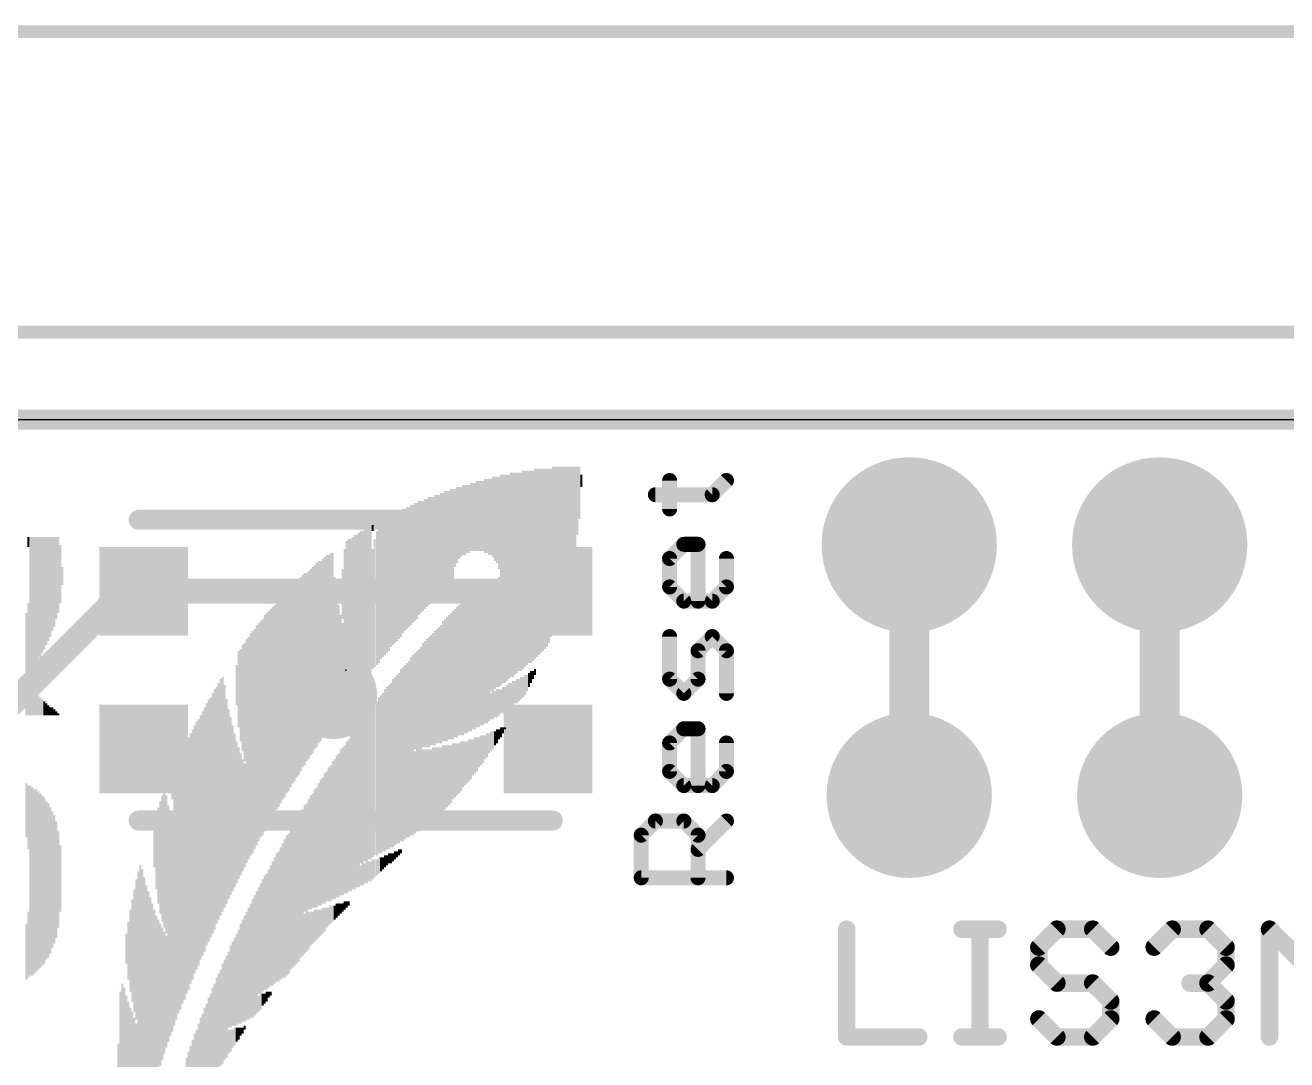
# Model space of a CAD drawing. Extents: x -6.4 to 50.9, y -4.9 to 29.2.
# Drawn here: x 7.54 to 20.34, y 16.37 to 26.86 of the extents above; entities that cross this region are included whole.
import ezdxf

# ---------------------------------------------------------------- set-up
doc = ezdxf.new("R2010")
doc.units = 0
for name, color, linetype in [('1', 12, 'CONTINUOUS'), ('16', 5, 'CONTINUOUS'), ('17', 110, 'CONTINUOUS'), ('18', 110, 'CONTINUOUS'), ('20', 53, 'CONTINUOUS'), ('21', 40, 'CONTINUOUS'), ('22', 6, 'CONTINUOUS'), ('23', 40, 'CONTINUOUS'), ('47', 253, 'CONTINUOUS')]:
    doc.layers.add(name, color=color, linetype=linetype)

# ---------------------------------------------------------------- blocks, each defined once
blk = doc.blocks.new('ROUNDP')
at = {"const_width": 0.5}
blk.add_lwpolyline([(0, -0.25, 1), (0, 0.25, 1), (0, -0.25)], format="xyb", dxfattribs=at)
blk = doc.blocks.new('RECT')
blk.add_solid([(-0.5, -0.5), (0.5, -0.5), (-0.5, 0.5), (0.5, 0.5)])
blk = doc.blocks.new('ROUNDV')
at = {"const_width": 0.5}
blk.add_lwpolyline([(0, -0.25, 1), (0, 0.25, 1), (0, -0.25)], format="xyb", dxfattribs=at)

msp = doc.modelspace()

# ---------------------------------------------------------------- linework, layer by layer
at = {"layer": '1'}
for points, const_width in [([(0, 22.86), (50.8, 22.86)], 0.2032), ([(16.51, 21.59), (16.51, 19.05)], 0.4064), ([(19.05, 19.05), (19.05, 21.59)], 0.4064), ([(6.35, 18.923), (8.745, 21.318)], 0.254), ([(8.745, 21.318), (8.745, 21.12)], 0.254), ([(8.745, 21.12), (12.845, 21.12)], 0.254)]:
    msp.add_lwpolyline(points, dxfattribs=dict(at, const_width=const_width))
for points, const_width in [([(16.6116, 21.59, 1), (16.4084, 21.59)], 0.2032), ([(19.1516, 21.59, 1), (18.9484, 21.59)], 0.2032), ([(8.8085, 21.318, 1), (8.6815, 21.318)], 0.127), ([(8.7899, 21.2731, 1), (8.7001, 21.3629)], 0.127), ([(8.745, 21.1835, 1), (8.745, 21.0565)], 0.127), ([(12.845, 21.0565, 1), (12.845, 21.1835)], 0.127), ([(8.6815, 21.12, 1), (8.8085, 21.12)], 0.127), ([(16.4084, 19.05, 1), (16.6116, 19.05)], 0.2032), ([(18.9484, 19.05, 1), (19.1516, 19.05)], 0.2032)]:
    msp.add_lwpolyline(points, format="xyb", dxfattribs=dict(at, const_width=const_width))
at = {"layer": '16', "const_width": 0.2032}
msp.add_lwpolyline([(0, 22.86), (50.8, 22.86)], dxfattribs=at)
at = {"layer": '20'}
msp.add_line((48.26, 22.86), (2.54, 22.86), dxfattribs=at)
at = {"layer": '21'}
for points, const_width in [([(14.0796, 21.9554), (14.0796, 22.2435)], 0.1524), ([(14.5117, 22.0995), (14.6558, 22.2435)], 0.1524), ([(13.9355, 22.0995), (14.5117, 22.0995)], 0.1524), ([(8.695, 21.8454), (12.895, 21.8454)], 0.2032), ([(14.0796, 21.452), (14.2236, 21.5961)], 0.1524), ([(14.2236, 21.5961), (14.3677, 21.5961)], 0.1524), ([(14.3677, 21.5961), (14.3677, 21.0199)], 0.1524), ([(14.0796, 21.1639), (14.0796, 21.452)], 0.1524), ([(14.6558, 21.452), (14.6558, 21.1639)], 0.1524), ([(14.2236, 21.0199), (14.0796, 21.1639)], 0.1524), ([(14.6558, 21.1639), (14.5117, 21.0199)], 0.1524), ([(14.5117, 21.0199), (14.2236, 21.0199)], 0.1524), ([(14.0796, 20.2284), (14.0796, 20.6606)], 0.1524), ([(14.5117, 20.6606), (14.3677, 20.5165)], 0.1524), ([(14.6558, 20.5165), (14.5117, 20.6606)], 0.1524), ([(14.3677, 20.5165), (14.3677, 20.2284)], 0.1524), ([(14.6558, 20.0844), (14.6558, 20.5165)], 0.1524), ([(14.2236, 20.0844), (14.0796, 20.2284)], 0.1524), ([(14.3677, 20.2284), (14.2236, 20.0844)], 0.1524), ([(14.0796, 19.581), (14.2236, 19.7251)], 0.1524), ([(14.2236, 19.7251), (14.3677, 19.7251)], 0.1524), ([(14.3677, 19.7251), (14.3677, 19.1488)], 0.1524), ([(14.0796, 19.2929), (14.0796, 19.581)], 0.1524), ([(14.6558, 19.581), (14.6558, 19.2929)], 0.1524), ([(14.2236, 19.1488), (14.0796, 19.2929)], 0.1524), ([(14.6558, 19.2929), (14.5117, 19.1488)], 0.1524), ([(14.5117, 19.1488), (14.2236, 19.1488)], 0.1524), ([(12.895, 18.7946), (8.695, 18.7946)], 0.2032), ([(13.7915, 18.6455), (13.9355, 18.7895)], 0.1524), ([(13.9355, 18.7895), (14.2236, 18.7895)], 0.1524), ([(14.2236, 18.7895), (14.3677, 18.6455)], 0.1524), ([(14.3677, 18.5014), (14.6558, 18.7895)], 0.1524), ([(13.7915, 18.2133), (13.7915, 18.6455)], 0.1524), ([(14.3677, 18.6455), (14.3677, 18.2133)], 0.1524), ([(14.6558, 18.2133), (13.7915, 18.2133)], 0.1524), ([(15.8759, 17.692), (15.8759, 16.5989)], 0.1778), ([(17.0453, 17.692), (17.4097, 17.692)], 0.1778), ([(17.2275, 16.5989), (17.2275, 17.692)], 0.1778), ([(18.0071, 17.692), (17.8249, 17.5098)], 0.1778), ([(18.3715, 17.692), (18.0071, 17.692)], 0.1778), ([(18.5537, 17.5098), (18.3715, 17.692)], 0.1778), ([(18.9943, 17.5098), (19.1765, 17.692)], 0.1778), ([(19.1765, 17.692), (19.5409, 17.692)], 0.1778), ([(19.5409, 17.692), (19.723, 17.5098)], 0.1778), ([(20.1637, 16.5989), (20.1637, 17.692)], 0.1778), ([(20.1637, 17.692), (20.5281, 17.3277)], 0.1778), ([(17.8249, 17.5098), (17.8249, 17.3277)], 0.1778), ([(19.723, 17.5098), (19.723, 17.3277)], 0.1778), ([(17.8249, 17.3277), (18.0071, 17.1455)], 0.1778), ([(19.723, 17.3277), (19.5409, 17.1455)], 0.1778), ([(18.0071, 17.1455), (18.3715, 17.1455)], 0.1778), ([(18.3715, 17.1455), (18.5537, 16.9633)], 0.1778), ([(19.5409, 17.1455), (19.3587, 17.1455)], 0.1778), ([(19.5409, 17.1455), (19.723, 16.9633)], 0.1778), ([(18.5537, 16.9633), (18.5537, 16.7811)], 0.1778), ([(19.723, 16.9633), (19.723, 16.7811)], 0.1778), ([(18.0071, 16.5989), (17.8249, 16.7811)], 0.1778), ([(18.5537, 16.7811), (18.3715, 16.5989)], 0.1778), ([(19.1765, 16.5989), (18.9943, 16.7811)], 0.1778), ([(19.723, 16.7811), (19.5409, 16.5989)], 0.1778), ([(15.8759, 16.5989), (16.6047, 16.5989)], 0.1778), ([(17.0453, 16.5989), (17.4097, 16.5989)], 0.1778), ([(18.3715, 16.5989), (18.0071, 16.5989)], 0.1778), ([(19.5409, 16.5989), (19.1765, 16.5989)], 0.1778)]:
    msp.add_lwpolyline(points, dxfattribs=dict(at, const_width=const_width))
for points, const_width in [([(14.1177, 22.2435, 1), (14.0415, 22.2435)], 0.0762), ([(14.6827, 22.2166, 1), (14.6289, 22.2705)], 0.0762), ([(13.9355, 22.1376, 1), (13.9355, 22.0614)], 0.0762), ([(14.4848, 22.1264, 1), (14.5387, 22.0725)], 0.0762), ([(14.5117, 22.0614, 1), (14.5117, 22.1376)], 0.0762), ([(8.695, 21.8962, 1), (8.695, 21.7946)], 0.1016), ([(12.895, 21.7946, 1), (12.895, 21.8962)], 0.1016), ([(14.0415, 21.9554, 1), (14.1177, 21.9554)], 0.0762), ([(14.2236, 21.6342, 1), (14.2236, 21.558)], 0.0762), ([(14.2506, 21.5692, 1), (14.1967, 21.623)], 0.0762), ([(14.4058, 21.5961, 1), (14.3296, 21.5961)], 0.0762), ([(14.3677, 21.558, 1), (14.3677, 21.6342)], 0.0762), ([(14.0526, 21.479, 1), (14.1065, 21.4251)], 0.0762), ([(14.1177, 21.452, 1), (14.0415, 21.452)], 0.0762), ([(14.6939, 21.452, 1), (14.6177, 21.452)], 0.0762), ([(14.1065, 21.1909, 1), (14.0526, 21.137)], 0.0762), ([(14.6827, 21.137, 1), (14.6289, 21.1909)], 0.0762), ([(14.0415, 21.1639, 1), (14.1177, 21.1639)], 0.0762), ([(14.6177, 21.1639, 1), (14.6939, 21.1639)], 0.0762), ([(14.2236, 21.058, 1), (14.2236, 20.9818)], 0.0762), ([(14.1967, 20.9929, 1), (14.2506, 21.0468)], 0.0762), ([(14.3296, 21.0199, 1), (14.4058, 21.0199)], 0.0762), ([(14.4848, 21.0468, 1), (14.5387, 20.9929)], 0.0762), ([(14.5117, 20.9818, 1), (14.5117, 21.058)], 0.0762), ([(14.1177, 20.6606, 1), (14.0415, 20.6606)], 0.0762), ([(14.5387, 20.6875, 1), (14.4848, 20.6336)], 0.0762), ([(14.5387, 20.6336, 1), (14.4848, 20.6875)], 0.0762), ([(14.3407, 20.5435, 1), (14.3946, 20.4896)], 0.0762), ([(14.4058, 20.5165, 1), (14.3296, 20.5165)], 0.0762), ([(14.6939, 20.5165, 1), (14.6177, 20.5165)], 0.0762), ([(14.6289, 20.4896, 1), (14.6827, 20.5435)], 0.0762), ([(14.1065, 20.2554, 1), (14.0526, 20.2015)], 0.0762), ([(14.0415, 20.2284, 1), (14.1177, 20.2284)], 0.0762), ([(14.3296, 20.2284, 1), (14.4058, 20.2284)], 0.0762), ([(14.3946, 20.2015, 1), (14.3407, 20.2554)], 0.0762), ([(14.1967, 20.1113, 1), (14.2506, 20.0574)], 0.0762), ([(14.1967, 20.0574, 1), (14.2506, 20.1113)], 0.0762), ([(14.6177, 20.0844, 1), (14.6939, 20.0844)], 0.0762), ([(14.2236, 19.7632, 1), (14.2236, 19.687)], 0.0762), ([(14.2506, 19.6981, 1), (14.1967, 19.752)], 0.0762), ([(14.4058, 19.7251, 1), (14.3296, 19.7251)], 0.0762), ([(14.3677, 19.687, 1), (14.3677, 19.7632)], 0.0762), ([(14.0526, 19.608, 1), (14.1065, 19.5541)], 0.0762), ([(14.1177, 19.581, 1), (14.0415, 19.581)], 0.0762), ([(14.6939, 19.581, 1), (14.6177, 19.581)], 0.0762), ([(14.1065, 19.3198, 1), (14.0526, 19.266)], 0.0762), ([(14.0415, 19.2929, 1), (14.1177, 19.2929)], 0.0762), ([(14.6177, 19.2929, 1), (14.6939, 19.2929)], 0.0762), ([(14.6827, 19.266, 1), (14.6289, 19.3198)], 0.0762), ([(14.2236, 19.1869, 1), (14.2236, 19.1107)], 0.0762), ([(14.1967, 19.1219, 1), (14.2506, 19.1758)], 0.0762), ([(14.4848, 19.1758, 1), (14.5387, 19.1219)], 0.0762), ([(14.5117, 19.1107, 1), (14.5117, 19.1869)], 0.0762), ([(14.3296, 19.1488, 1), (14.4058, 19.1488)], 0.0762), ([(8.695, 18.8454, 1), (8.695, 18.7438)], 0.1016), ([(12.895, 18.7438, 1), (12.895, 18.8454)], 0.1016), ([(13.9355, 18.8276, 1), (13.9355, 18.7514)], 0.0762), ([(13.9625, 18.7626, 1), (13.9086, 18.8165)], 0.0762), ([(14.2506, 18.8165, 1), (14.1967, 18.7626)], 0.0762), ([(14.2236, 18.7514, 1), (14.2236, 18.8276)], 0.0762), ([(14.6827, 18.7626, 1), (14.6289, 18.8165)], 0.0762), ([(13.7645, 18.6724, 1), (13.8184, 18.6185)], 0.0762), ([(13.8296, 18.6455, 1), (13.7534, 18.6455)], 0.0762), ([(14.4058, 18.6455, 1), (14.3296, 18.6455)], 0.0762), ([(14.3407, 18.6185, 1), (14.3946, 18.6724)], 0.0762), ([(14.3407, 18.5284, 1), (14.3946, 18.4745)], 0.0762), ([(13.7915, 18.2514, 1), (13.7915, 18.1752)], 0.0762), ([(13.7534, 18.2133, 1), (13.8296, 18.2133)], 0.0762), ([(14.3296, 18.2133, 1), (14.4058, 18.2133)], 0.0762), ([(14.6558, 18.1752, 1), (14.6558, 18.2514)], 0.0762), ([(15.9204, 17.692, 1), (15.8315, 17.692)], 0.0889), ([(17.0453, 17.7365, 1), (17.0453, 17.6476)], 0.0889), ([(17.2719, 17.692, 1), (17.183, 17.692)], 0.0889), ([(17.4097, 17.6476, 1), (17.4097, 17.7365)], 0.0889), ([(18.0071, 17.7365, 1), (18.0071, 17.6476)], 0.0889), ([(18.0385, 17.6606, 1), (17.9757, 17.7235)], 0.0889), ([(18.4029, 17.7235, 1), (18.34, 17.6606)], 0.0889), ([(18.3715, 17.6476, 1), (18.3715, 17.7365)], 0.0889), ([(19.1765, 17.7365, 1), (19.1765, 17.6476)], 0.0889), ([(19.2079, 17.6606, 1), (19.1451, 17.7235)], 0.0889), ([(19.5723, 17.7235, 1), (19.5094, 17.6606)], 0.0889), ([(19.5409, 17.6476, 1), (19.5409, 17.7365)], 0.0889), ([(20.2081, 17.692, 1), (20.1192, 17.692)], 0.0889), ([(20.1951, 17.7235, 1), (20.1323, 17.6606)], 0.0889), ([(17.8693, 17.5098, 1), (17.7804, 17.5098)], 0.0889), ([(17.7935, 17.5413, 1), (17.8563, 17.4784)], 0.0889), ([(18.5222, 17.4784, 1), (18.5851, 17.5413)], 0.0889), ([(18.9629, 17.5413, 1), (19.0257, 17.4784)], 0.0889), ([(19.7675, 17.5098, 1), (19.6786, 17.5098)], 0.0889), ([(19.6916, 17.4784, 1), (19.7545, 17.5413)], 0.0889), ([(17.8563, 17.3591, 1), (17.7935, 17.2962)], 0.0889), ([(19.7545, 17.2962, 1), (19.6916, 17.3591)], 0.0889), ([(17.7804, 17.3277, 1), (17.8693, 17.3277)], 0.0889), ([(19.6786, 17.3277, 1), (19.7675, 17.3277)], 0.0889), ([(18.0071, 17.1899, 1), (18.0071, 17.101)], 0.0889), ([(17.9757, 17.114, 1), (18.0385, 17.1769)], 0.0889), ([(18.4029, 17.1769, 1), (18.34, 17.114)], 0.0889), ([(18.3715, 17.101, 1), (18.3715, 17.1899)], 0.0889), ([(19.3587, 17.1899, 1), (19.3587, 17.101)], 0.0889), ([(19.5723, 17.1769, 1), (19.5094, 17.114)], 0.0889), ([(19.5094, 17.1769, 1), (19.5723, 17.114)], 0.0889), ([(19.5409, 17.101, 1), (19.5409, 17.1899)], 0.0889), ([(18.5981, 16.9633, 1), (18.5092, 16.9633)], 0.0889), ([(18.5222, 16.9318, 1), (18.5851, 16.9947)], 0.0889), ([(19.7675, 16.9633, 1), (19.6786, 16.9633)], 0.0889), ([(19.6916, 16.9318, 1), (19.7545, 16.9947)], 0.0889), ([(17.8563, 16.8125, 1), (17.7935, 16.7497)], 0.0889), ([(18.5092, 16.7811, 1), (18.5981, 16.7811)], 0.0889), ([(18.5851, 16.7497, 1), (18.5222, 16.8125)], 0.0889), ([(19.0257, 16.8125, 1), (18.9629, 16.7497)], 0.0889), ([(19.6786, 16.7811, 1), (19.7675, 16.7811)], 0.0889), ([(19.7545, 16.7497, 1), (19.6916, 16.8125)], 0.0889), ([(15.8759, 16.6434, 1), (15.8759, 16.5544)], 0.0889), ([(15.8315, 16.5989, 1), (15.9204, 16.5989)], 0.0889), ([(16.6047, 16.5544, 1), (16.6047, 16.6434)], 0.0889), ([(17.0453, 16.6434, 1), (17.0453, 16.5544)], 0.0889), ([(17.183, 16.5989, 1), (17.2719, 16.5989)], 0.0889), ([(17.4097, 16.5544, 1), (17.4097, 16.6434)], 0.0889), ([(18.0071, 16.6434, 1), (18.0071, 16.5544)], 0.0889), ([(17.9757, 16.5675, 1), (18.0385, 16.6303)], 0.0889), ([(18.34, 16.6303, 1), (18.4029, 16.5675)], 0.0889), ([(18.3715, 16.5544, 1), (18.3715, 16.6434)], 0.0889), ([(19.1765, 16.6434, 1), (19.1765, 16.5544)], 0.0889), ([(19.1451, 16.5675, 1), (19.2079, 16.6303)], 0.0889), ([(19.5094, 16.6303, 1), (19.5723, 16.5675)], 0.0889), ([(19.5409, 16.5544, 1), (19.5409, 16.6434)], 0.0889), ([(20.1192, 16.5989, 1), (20.2081, 16.5989)], 0.0889)]:
    msp.add_lwpolyline(points, format="xyb", dxfattribs=dict(at, const_width=const_width))
at = {"layer": '23'}
msp.add_point((10.795, 20.32), dxfattribs=at)
at = {"layer": '47', "const_width": 0.13}
for points in [[(0.065, 26.797), (50.735, 26.797)], [(2.605, 23.749), (48.195, 23.749)]]:
    msp.add_lwpolyline(points, dxfattribs=at)

# ---------------------------------------------------------------- block references
at = {"layer": '1', "xscale": 0.9, "yscale": 0.9}
for p in [(8.745, 21.12), (12.845, 21.12), (8.745, 19.52), (12.845, 19.52)]:
    msp.add_blockref('RECT', p, dxfattribs=at)
at = {"layer": '17', "xscale": 1.778, "yscale": 1.778}
for p in [(16.51, 21.59), (16.51, 21.59), (19.05, 21.59), (19.05, 21.59)]:
    msp.add_blockref('ROUNDP', p, dxfattribs=at)
at = {"layer": '17', "xscale": 1.6764, "yscale": 1.6764, "rotation": 90}
for p in [(16.51, 19.05), (16.51, 19.05), (19.05, 19.05), (19.05, 19.05)]:
    msp.add_blockref('ROUNDP', p, dxfattribs=at)
at = {"layer": '18', "xscale": 0.889, "yscale": 0.889}
msp.add_blockref('ROUNDV', (10.668, 20.066), dxfattribs=at)
msp.add_blockref('ROUNDV', (10.668, 20.066), dxfattribs=at)
at = {"layer": '22', "yscale": 0.0203, "rotation": 90}
for p, xscale in [((12.2885, 21.8745), 0.8128), ((12.3088, 21.8542), 0.8534), ((12.3292, 21.844), 0.8738), ((12.3495, 21.8135), 0.9347), ((12.3698, 21.2344), 2.1336), ((12.3901, 21.2446), 2.1133), ((12.4104, 21.2446), 2.1133), ((12.4308, 21.2547), 2.093), ((12.4511, 21.2649), 2.0726), ((12.4714, 21.2852), 2.0726), ((12.4917, 21.2852), 2.0726), ((12.512, 21.2954), 2.0523), ((12.5324, 21.3055), 2.032), ((12.5527, 21.3157), 2.0117), ((12.573, 21.3157), 2.0117), ((12.5933, 21.336), 2.0117), ((12.6136, 21.3462), 1.9914), ((12.634, 21.3563), 1.971), ((12.6543, 21.3665), 1.9507), ((12.6746, 21.3665), 1.9507), ((12.6949, 21.3766), 1.9304), ((12.7152, 21.397), 1.9304), ((12.7356, 21.4071), 1.9101), ((12.7559, 21.4173), 1.8898), ((12.7762, 21.4274), 1.8694), ((12.7965, 21.4376), 1.8491), ((12.8168, 21.4478), 1.8288), ((12.8372, 21.4579), 1.8085), ((12.8575, 21.4782), 1.7678), ((12.8778, 21.5087), 1.7069), ((12.8981, 21.5494), 1.6662), ((12.9184, 21.5798), 1.6053), ((12.9388, 21.6103), 1.5443), ((12.9591, 21.6408), 1.4834), ((12.9794, 21.6713), 1.4224), ((12.9997, 21.7018), 1.3614), ((13.02, 21.7424), 1.2802), ((13.0404, 21.783), 1.1989), ((13.0607, 21.8237), 1.1176), ((13.081, 21.8643), 1.0363), ((13.1013, 21.9151), 0.9347), ((13.1216, 21.9659), 0.8331), ((13.142, 22.037), 0.6909), ((13.1623, 22.1183), 0.5283), ((13.1826, 22.2402), 0.1219), ((11.8008, 21.6408), 0.9957), ((11.8212, 21.651), 0.9754), ((11.8415, 21.6611), 0.955), ((11.8618, 21.6814), 0.955), ((11.8821, 21.6916), 0.9347), ((11.9024, 21.7627), 0.7925), ((11.9228, 21.7932), 0.7722), ((11.9431, 21.8135), 0.7315), ((11.9634, 21.8237), 0.7112), ((11.9837, 21.844), 0.7112), ((12.004, 21.844), 0.7112), ((12.0244, 21.8542), 0.6909), ((12.0447, 21.8542), 0.6909), ((12.065, 21.8745), 0.6909), ((12.0853, 21.8745), 0.6909), ((12.1056, 21.8745), 0.6909), ((12.126, 21.8846), 0.7112), ((12.1463, 21.8846), 0.7112), ((12.1666, 21.8846), 0.7112), ((12.1869, 21.8846), 0.7112), ((12.2072, 21.8846), 0.7518), ((12.2276, 21.8846), 0.7518), ((12.2479, 21.8745), 0.7722), ((12.2682, 21.8745), 0.7722), ((11.496, 21.4173), 1.1989), ((11.5164, 21.4274), 1.1786), ((11.5367, 21.4579), 1.1582), ((11.557, 21.4681), 1.1379), ((11.5773, 21.4782), 1.1176), ((11.5976, 21.4986), 1.1176), ((11.618, 21.5087), 1.0973), ((11.6383, 21.529), 1.0973), ((11.6586, 21.5392), 1.077), ((11.6789, 21.5494), 1.0566), ((11.6992, 21.5697), 1.0566), ((11.7196, 21.5798), 1.0363), ((11.7399, 21.59), 1.016), ((11.7602, 21.6103), 1.016), ((11.7805, 21.6205), 0.9957), ((11.2522, 21.2242), 1.3411), ((11.2725, 21.2446), 1.3411), ((11.2928, 21.2547), 1.3208), ((11.3132, 21.275), 1.3208), ((11.3335, 21.2852), 1.3005), ((11.3538, 21.2954), 1.2802), ((11.3741, 21.3258), 1.2598), ((11.3944, 21.336), 1.2395), ((11.4148, 21.3563), 1.2395), ((11.4351, 21.3665), 1.2192), ((11.4554, 21.3868), 1.2192), ((11.4757, 21.397), 1.1989), ((10.988, 20.9804), 1.5443), ((11.0084, 21.0007), 1.5037), ((11.0287, 21.021), 1.5037), ((11.049, 21.0414), 1.5037), ((11.0693, 21.7627), 0.061), ((11.1303, 21.1023), 1.4224), ((11.1506, 21.1328), 1.4021), ((11.1709, 21.1531), 1.4021), ((11.1912, 21.1633), 1.3818), ((11.2116, 21.1836), 1.3818), ((11.2319, 21.1938), 1.3614), ((7.5743, 21.6205), 0.1016), ((7.5946, 20.9702), 1.4021), ((7.6149, 20.9906), 1.3614), ((7.6352, 21.0007), 1.3411), ((7.6556, 21.021), 1.3005), ((7.6759, 21.0414), 1.2598), ((7.6962, 21.0617), 1.2192), ((7.7165, 21.082), 1.1786), ((7.7368, 21.1023), 1.1379), ((7.7572, 21.1226), 1.0973), ((7.7775, 21.143), 1.0566), ((7.7978, 21.1633), 1.016), ((7.8181, 21.1938), 0.955), ((7.8384, 21.2141), 0.9144), ((7.8588, 21.2547), 0.8331), ((7.8791, 21.2852), 0.7722), ((10.8052, 20.8077), 1.6459), ((10.8255, 20.828), 1.6459), ((10.8458, 20.8382), 1.6256), ((10.8661, 20.8686), 1.6053), ((10.8864, 20.889), 1.6053), ((10.9068, 20.8991), 1.585), ((10.9271, 20.9296), 1.5646), ((10.9474, 20.9499), 1.5646), ((10.9677, 20.9601), 1.5443), ((11.0896, 21.0007), 1.3005), ((11.11, 21.0515), 1.3614), ((7.8994, 21.2954), 0.5893), ((10.6426, 20.6248), 1.7678), ((10.6629, 20.6451), 1.7272), ((10.7848, 20.7467), 1.6053), ((11.0693, 20.9398), 1.2192), ((10.48, 20.4521), 1.8694), ((10.5004, 20.4724), 1.8694), ((10.5207, 20.5029), 1.8491), ((10.541, 20.513), 1.8288), ((10.5613, 20.5435), 1.8085), ((10.5816, 20.5638), 1.8085), ((10.602, 20.5943), 1.7882), ((10.6223, 20.6045), 1.7678), ((7.9197, 21.275), 0.1829), ((10.3175, 20.2489), 1.9914), ((10.3378, 20.2794), 1.971), ((10.3581, 20.3098), 1.9507), ((10.3784, 20.3302), 1.9507), ((10.3988, 20.3505), 1.9101), ((10.4191, 20.3708), 1.9101), ((10.4394, 20.4013), 1.8898), ((10.4597, 20.4216), 1.8898), ((10.6832, 20.5334), 1.463), ((10.7645, 21.0922), 0.508), ((12.3495, 20.7061), 1.1176), ((10.1956, 20.0965), 2.0523), ((10.2159, 20.1168), 2.0523), ((10.2362, 20.1473), 2.032), ((10.2565, 20.1778), 2.0117), ((10.2768, 20.1981), 2.0117), ((10.2972, 20.2286), 1.9914), ((12.2682, 20.6146), 1.016), ((12.2885, 20.4826), 1.3208), ((12.3088, 20.6451), 1.0363), ((12.3292, 20.6756), 1.0566), ((7.5743, 20.6146), 0.7722), ((10.094, 19.9644), 2.1133), ((10.1143, 19.9847), 2.1133), ((10.1346, 20.0152), 2.093), ((10.1549, 20.0457), 2.0726), ((10.1752, 20.066), 2.0726), ((10.7036, 20.4724), 1.2598), ((11.9634, 20.3302), 1.3411), ((11.9837, 20.3403), 1.3614), ((12.004, 20.3606), 1.3614), ((12.0244, 20.3708), 1.3818), ((12.0447, 20.3911), 1.3818), ((12.065, 20.3911), 1.3818), ((12.0853, 20.4013), 1.3614), ((12.1056, 20.4013), 1.3614), ((12.126, 20.4013), 1.3208), ((12.1463, 20.4114), 1.3411), ((12.1666, 20.4216), 1.3208), ((12.1869, 20.4216), 1.3208), ((12.2072, 20.4318), 1.3005), ((12.2276, 20.4419), 1.3208), ((12.2479, 20.4521), 1.3005), ((7.554, 20.5435), 0.7112), ((9.972, 19.7815), 2.1946), ((9.9924, 19.812), 2.1742), ((10.0127, 19.8425), 2.1539), ((10.033, 19.8628), 2.1539), ((10.0533, 19.8933), 2.1336), ((10.0736, 19.9238), 2.1133), ((10.7239, 20.4216), 1.1176), ((10.7442, 20.381), 0.9957), ((11.8212, 20.2286), 1.2598), ((11.8415, 20.2489), 1.2598), ((11.8618, 20.259), 1.2802), ((11.8821, 20.2692), 1.3005), ((11.9024, 20.2895), 1.3005), ((11.9228, 20.2997), 1.3208), ((11.9431, 20.32), 1.3208), ((9.8704, 19.619), 2.2352), ((9.8908, 19.6596), 2.2352), ((9.9111, 19.6901), 2.2149), ((9.9314, 19.7206), 2.1946), ((9.9517, 19.7409), 2.1946), ((10.7645, 20.3606), 0.8738), ((11.7196, 20.1574), 1.1582), ((11.7399, 20.1676), 1.1786), ((11.7602, 20.1778), 1.1989), ((11.7805, 20.2082), 1.2192), ((11.8008, 20.2184), 1.2395), ((9.7892, 19.497), 2.2758), ((9.8095, 19.5275), 2.2555), ((9.8298, 19.5682), 2.2555), ((9.8501, 19.5885), 2.2555), ((11.5976, 20.0762), 1.077), ((11.618, 20.0863), 1.0973), ((11.6383, 20.0965), 1.1176), ((11.6586, 20.1168), 1.1176), ((11.6789, 20.127), 1.1379), ((11.6992, 20.1371), 1.1582), ((9.7079, 20.127), 0.7722), ((9.7282, 20.066), 0.9347), ((9.7485, 20.0355), 1.077), ((9.7688, 19.9949), 1.1989), ((11.4757, 19.558), 1.8288), ((11.496, 20.005), 0.9754), ((11.5164, 19.5986), 1.8288), ((11.5367, 19.6088), 1.8491), ((11.557, 19.6291), 1.8491), ((11.5773, 20.066), 1.0566), ((9.6876, 20.1676), 0.4064), ((11.3741, 19.4666), 1.7678), ((11.3944, 19.4869), 1.7678), ((11.4148, 19.5072), 1.7678), ((11.4351, 19.5174), 1.7882), ((11.4554, 19.5478), 1.8085), ((9.525, 19.0297), 2.3978), ((9.5453, 19.0602), 2.3774), ((11.2725, 19.3751), 1.7069), ((11.2928, 19.3954), 1.7069), ((11.3132, 19.4158), 1.7069), ((11.3335, 19.4259), 1.7272), ((11.3538, 19.4564), 1.7475), ((12.5324, 20.1066), 0.2438), ((12.5527, 20.1168), 0.2235), ((12.573, 20.1371), 0.2235), ((12.5933, 20.1473), 0.2032), ((12.6136, 20.1676), 0.2032), ((12.634, 20.1879), 0.1626), ((12.6543, 20.2184), 0.1422), ((12.6746, 20.2489), 0.1219), ((12.6949, 20.2692), 0.0813), ((12.7152, 20.2997), 0.061), ((7.554, 20.0152), 0.3048), ((7.5743, 20.005), 0.2845), ((7.5946, 19.9949), 0.2642), ((7.6149, 19.9847), 0.2438), ((9.464, 18.9078), 2.4384), ((9.4844, 18.9484), 2.3978), ((9.5047, 18.989), 2.3978), ((9.5656, 19.0398), 2.2555), ((11.1912, 19.304), 1.6459), ((11.2116, 19.3243), 1.6459), ((11.2319, 19.3345), 1.6662), ((11.2522, 19.3548), 1.6662), ((12.3088, 19.9746), 0.2642), ((12.3292, 19.9847), 0.2845), ((12.3495, 19.9949), 0.2642), ((12.3698, 20.005), 0.2438), ((12.3901, 20.0152), 0.2642), ((12.4104, 20.0254), 0.2438), ((12.4308, 20.0457), 0.2438), ((12.4511, 20.0558), 0.2642), ((12.4714, 20.066), 0.2438), ((12.4917, 20.0863), 0.2438), ((12.512, 20.0965), 0.2235), ((7.6352, 19.9746), 0.2235), ((7.6556, 19.9644), 0.2032), ((7.6759, 19.9644), 0.2032), ((7.6962, 19.9542), 0.1829), ((7.7165, 19.9441), 0.1626), ((7.7368, 19.9339), 0.1422), ((7.7572, 19.9238), 0.1219), ((7.7775, 19.9136), 0.1016), ((9.3828, 18.7554), 2.4587), ((9.4031, 18.796), 2.4587), ((9.4234, 18.8265), 2.4384), ((9.4437, 18.8671), 2.4384), ((9.586, 18.989), 2.0726), ((11.0693, 19.1922), 1.5443), ((11.0896, 19.2126), 1.5443), ((11.11, 19.2227), 1.5646), ((11.1303, 19.2532), 1.585), ((11.1506, 19.2634), 1.6053), ((11.1709, 19.2837), 1.6053), ((12.2682, 19.9542), 0.2642), ((7.7978, 19.9034), 0.0813), ((7.8181, 19.9034), 0.0813), ((7.8384, 19.8933), 0.061), ((7.8588, 19.8831), 0.0406), ((7.8791, 19.873), 0.0203), ((9.3218, 18.6233), 2.479), ((9.3421, 18.6639), 2.479), ((9.3624, 18.7046), 2.479), ((9.6063, 18.9586), 1.9304), ((9.6266, 18.9382), 1.8085), ((10.988, 19.111), 1.463), ((11.0084, 19.0195), 1.7272), ((11.0287, 19.1516), 1.5037), ((11.049, 19.1618), 1.524), ((9.2405, 18.4506), 2.54), ((9.2608, 18.5014), 2.5197), ((9.2812, 18.542), 2.5197), ((9.3015, 18.5725), 2.4994), ((9.6469, 18.9179), 1.6866), ((10.8864, 18.9078), 1.6256), ((10.9068, 18.9281), 1.6256), ((10.9271, 18.9382), 1.6459), ((10.9474, 19.0805), 1.4427), ((10.9677, 18.9789), 1.6866), ((12.3292, 19.6494), 0.1422), ((12.3495, 19.6698), 0.1016), ((12.3698, 19.6901), 0.1016), ((12.3901, 19.7104), 0.061), ((12.4104, 19.7307), 0.0203), ((9.1796, 18.3185), 2.5603), ((9.1999, 18.3591), 2.5603), ((9.2202, 18.4099), 2.54), ((9.6672, 18.8976), 1.5646), ((9.6876, 18.8773), 1.4427), ((10.8052, 18.8265), 1.5443), ((10.8255, 18.8468), 1.5443), ((10.8458, 18.8671), 1.585), ((10.8661, 18.8874), 1.585), ((11.8821, 19.2938), 0.569), ((11.9024, 19.304), 0.5486), ((11.9228, 19.3142), 0.5283), ((11.9431, 19.3243), 0.508), ((11.9634, 19.3446), 0.508), ((11.9837, 19.365), 0.4674), ((12.004, 19.3751), 0.447), ((12.0244, 19.3853), 0.4267), ((12.0447, 19.4056), 0.4267), ((12.065, 19.4158), 0.4064), ((12.0853, 19.4361), 0.3658), ((12.1056, 19.4564), 0.3658), ((12.126, 19.4666), 0.3454), ((12.1463, 19.4869), 0.3048), ((12.1666, 19.5072), 0.3048), ((12.1869, 19.5174), 0.2845), ((12.2072, 19.5377), 0.2438), ((12.2276, 19.558), 0.2438), ((12.2479, 19.5783), 0.2032), ((12.2682, 19.5986), 0.2032), ((12.2885, 19.6088), 0.1829), ((12.3088, 19.6291), 0.1422), ((9.1186, 18.1762), 2.601), ((9.1389, 18.227), 2.5806), ((9.1592, 18.2677), 2.5806), ((9.7079, 18.8671), 1.3411), ((9.7282, 18.857), 1.2395), ((10.7036, 18.735), 1.4427), ((10.7239, 18.7452), 1.463), ((10.7442, 18.7757), 1.4834), ((10.7645, 18.7858), 1.5037), ((10.7848, 18.8062), 1.5037), ((11.496, 19.0805), 0.8331), ((11.5773, 19.1211), 0.7925), ((11.5976, 19.1211), 0.7925), ((11.618, 19.1313), 0.7722), ((11.6383, 19.1414), 0.7518), ((11.6586, 19.1414), 0.7518), ((11.6789, 19.1618), 0.7518), ((11.6992, 19.1719), 0.7315), ((11.7196, 19.1821), 0.7112), ((11.7399, 19.1922), 0.6909), ((11.7602, 19.2024), 0.6706), ((11.7805, 19.2227), 0.6706), ((11.8008, 19.2329), 0.6502), ((11.8212, 19.243), 0.6299), ((11.8415, 19.2532), 0.6096), ((11.8618, 19.2634), 0.5893), ((9.0576, 19.0602), 0.5486), ((9.078, 18.0746), 2.601), ((9.0983, 18.1254), 2.5806), ((9.7485, 18.8468), 1.1379), ((9.7688, 18.8468), 1.0566), ((10.6223, 18.6538), 1.3614), ((10.6426, 18.6639), 1.3818), ((10.6629, 18.6944), 1.4021), ((10.6832, 18.7046), 1.4224), ((9.0373, 19.1516), 0.2845), ((10.541, 18.5725), 1.2802), ((10.5613, 18.5928), 1.2802), ((10.5816, 18.6131), 1.3208), ((10.602, 18.6334), 1.3208), ((7.554, 18.8976), 0.5486), ((7.5743, 18.8265), 0.6502), ((7.5946, 18.1864), 1.9304), ((7.6149, 18.1762), 1.9101), ((7.6352, 18.1762), 1.8694), ((7.6556, 18.1864), 1.8491), ((7.6759, 18.1864), 1.8085), ((7.6962, 18.1864), 1.7678), ((8.956, 18.3896), 1.3614), ((10.4597, 18.4912), 1.1582), ((10.48, 18.5115), 1.1989), ((10.5004, 18.5217), 1.2192), ((10.5207, 18.5522), 1.2395), ((7.7165, 18.1864), 1.7272), ((7.7368, 18.1864), 1.6866), ((7.7572, 18.1864), 1.6053), ((7.7775, 18.1864), 1.5646), ((8.9154, 18.4201), 1.1379), ((8.9357, 18.4099), 1.2802), ((8.9764, 18.349), 1.4021), ((8.9967, 17.7495), 2.3978), ((10.3784, 18.4099), 1.077), ((10.3988, 18.2169), 1.5037), ((10.4191, 18.4506), 1.1176), ((10.4394, 18.4709), 1.1582), ((7.7978, 18.1864), 1.4834), ((7.8181, 18.1966), 1.3818), ((7.8384, 18.1966), 1.3005), ((8.8748, 18.4912), 0.7925), ((8.8951, 18.4404), 0.9754), ((9.017, 17.7394), 2.2555), ((10.3175, 18.1051), 1.4834), ((10.3378, 18.1356), 1.463), ((10.3581, 18.1661), 1.4834), ((7.8588, 18.1966), 1.1786), ((7.8791, 18.1966), 0.9754), ((8.8544, 18.5217), 0.4064), ((9.0373, 17.719), 2.1336), ((9.0576, 17.7089), 1.9914), ((10.2362, 17.9934), 1.4224), ((10.2565, 18.0238), 1.4427), ((10.2768, 18.0442), 1.4427), ((10.2972, 18.0746), 1.463), ((10.1549, 17.8816), 1.3614), ((10.1752, 17.9019), 1.4021), ((10.1956, 17.9324), 1.4224), ((10.2159, 17.9527), 1.4224), ((7.8994, 18.2067), 0.6706), ((10.094, 17.8105), 1.3005), ((10.1143, 17.8206), 1.3208), ((10.1346, 17.8511), 1.3411), ((11.1912, 18.3794), 0.1219), ((11.2116, 18.3896), 0.1016), ((11.2319, 18.4099), 0.1016), ((11.2522, 18.4099), 0.1016), ((11.2725, 18.4201), 0.0813), ((11.2928, 18.4404), 0.0813), ((11.3132, 18.4506), 0.061), ((11.3335, 18.4709), 0.061), ((11.3538, 18.481), 0.0406), ((8.7122, 16.9875), 2.7026), ((8.7325, 17.0078), 2.5806), ((10.0127, 17.6987), 1.1989), ((10.033, 17.7292), 1.2192), ((10.0533, 17.7495), 1.2598), ((10.0736, 17.78), 1.2802), ((10.9474, 18.2372), 0.2032), ((10.988, 18.2575), 0.2032), ((11.0287, 18.2778), 0.2032), ((11.049, 18.2778), 0.2032), ((11.0693, 18.2982), 0.2032), ((11.0896, 18.3083), 0.1829), ((11.11, 18.3185), 0.1626), ((11.1303, 18.3388), 0.1626), ((11.1506, 18.349), 0.1422), ((11.1709, 18.3591), 0.1219), ((8.6716, 17.4854), 1.4224), ((8.6919, 16.9164), 2.7229), ((8.7528, 16.9977), 2.4384), ((9.9517, 17.6276), 1.1379), ((9.972, 17.6581), 1.1582), ((9.9924, 17.6682), 1.1786), ((8.6512, 17.4752), 1.2395), ((8.7732, 16.9977), 2.2758), ((8.7935, 16.9977), 2.1539), ((9.8908, 17.4549), 1.2395), ((9.9111, 17.5768), 1.077), ((9.9314, 17.5158), 1.2802), ((8.6309, 17.4752), 1.0363), ((8.8138, 16.9977), 2.032), ((8.8341, 17.0078), 1.8898), ((9.8298, 17.3736), 1.1582), ((9.8501, 17.3939), 1.1989), ((9.8704, 17.4244), 1.2192), ((10.6426, 17.841), 0.1829), ((10.6629, 17.8511), 0.1626), ((10.6832, 17.8613), 0.1422), ((10.7036, 17.8816), 0.1422), ((10.7239, 17.8918), 0.1219), ((10.7442, 17.9019), 0.1016), ((10.7645, 17.9121), 0.0813), ((10.7848, 17.9324), 0.0813), ((10.8052, 17.9426), 0.061), ((10.8255, 17.9527), 0.0406), ((7.5743, 17.5362), 0.6706), ((8.6106, 17.4752), 0.8331), ((8.8544, 17.0078), 1.7678), ((8.8748, 17.0078), 1.6459), ((8.8951, 17.018), 1.5443), ((9.7485, 17.272), 1.0363), ((9.7688, 17.2923), 1.077), ((9.7892, 17.3228), 1.0973), ((9.8095, 17.3431), 1.1379), ((10.3784, 17.6479), 0.4064), ((10.4191, 17.6784), 0.3861), ((10.4394, 17.6987), 0.3454), ((10.4597, 17.7089), 0.3251), ((10.48, 17.7292), 0.3251), ((10.5004, 17.7394), 0.3048), ((10.5207, 17.7495), 0.2845), ((10.541, 17.7597), 0.2642), ((10.5613, 17.78), 0.2642), ((10.5816, 17.7902), 0.2438), ((10.602, 17.8105), 0.2032), ((10.6223, 17.8206), 0.1829), ((7.554, 17.465), 0.569), ((8.5903, 17.4752), 0.5893), ((8.9154, 17.0282), 1.4427), ((8.9357, 17.0383), 1.3411), ((8.956, 17.0485), 1.2395), ((9.7079, 17.211), 0.955), ((9.7282, 17.2415), 1.016), ((8.57, 17.4955), 0.3048), ((8.9764, 17.0586), 1.1379), ((9.6469, 17.1399), 0.8534), ((9.6672, 17.1602), 0.8941), ((9.6876, 17.1806), 0.9347), ((9.586, 16.9062), 1.0363), ((9.6063, 17.079), 0.7722), ((9.6266, 17.1094), 0.8331), ((9.525, 16.7945), 0.9754), ((9.5453, 16.8351), 1.016), ((9.5656, 16.8758), 1.016), ((9.4844, 16.7234), 0.955), ((9.5047, 16.7538), 0.9754), ((8.509, 16.3373), 1.4427), ((8.5293, 16.195), 1.8898), ((8.5496, 15.1181), 3.9624), ((8.57, 16.0426), 1.9507), ((9.4234, 16.5913), 0.8941), ((9.4437, 16.6421), 0.9144), ((9.464, 16.6726), 0.9347), ((9.9111, 16.9367), 0.1626), ((9.9517, 16.9774), 0.1219), ((9.972, 16.9875), 0.1016), ((9.9924, 17.0078), 0.1016), ((10.0127, 17.0282), 0.061), ((10.033, 17.0383), 0.0406), ((8.5903, 16.0528), 1.8085), ((8.6106, 16.063), 1.6662), ((9.3624, 16.4694), 0.8534), ((9.3828, 16.51), 0.8534), ((9.4031, 16.5608), 0.8738), ((8.6309, 16.0833), 1.5443), ((8.6512, 16.0934), 1.4021), ((9.3218, 16.3881), 0.8128), ((9.3421, 16.4287), 0.8128), ((8.6716, 16.1036), 1.2598), ((9.2812, 16.2966), 0.7518), ((9.3015, 16.3373), 0.7925), ((9.6063, 16.5506), 0.2438), ((9.6266, 16.5608), 0.2235), ((9.6469, 16.5811), 0.1829), ((9.6672, 16.6014), 0.1829), ((9.6876, 16.6218), 0.1422), ((9.7079, 16.6319), 0.1219), ((9.7282, 16.6522), 0.0813), ((9.7485, 16.6624), 0.061), ((9.7688, 16.6929), 0.0406), ((8.4887, 16.3982), 0.2642), ((9.2202, 16.1646), 0.6909), ((9.2405, 16.2052), 0.7315), ((9.2608, 16.256), 0.7518), ((9.1796, 16.063), 0.6502), ((9.1999, 16.1138), 0.6706)]:
    msp.add_blockref('RECT', p, dxfattribs=dict(at, xscale=xscale))

doc.saveas('drawing.dxf')
